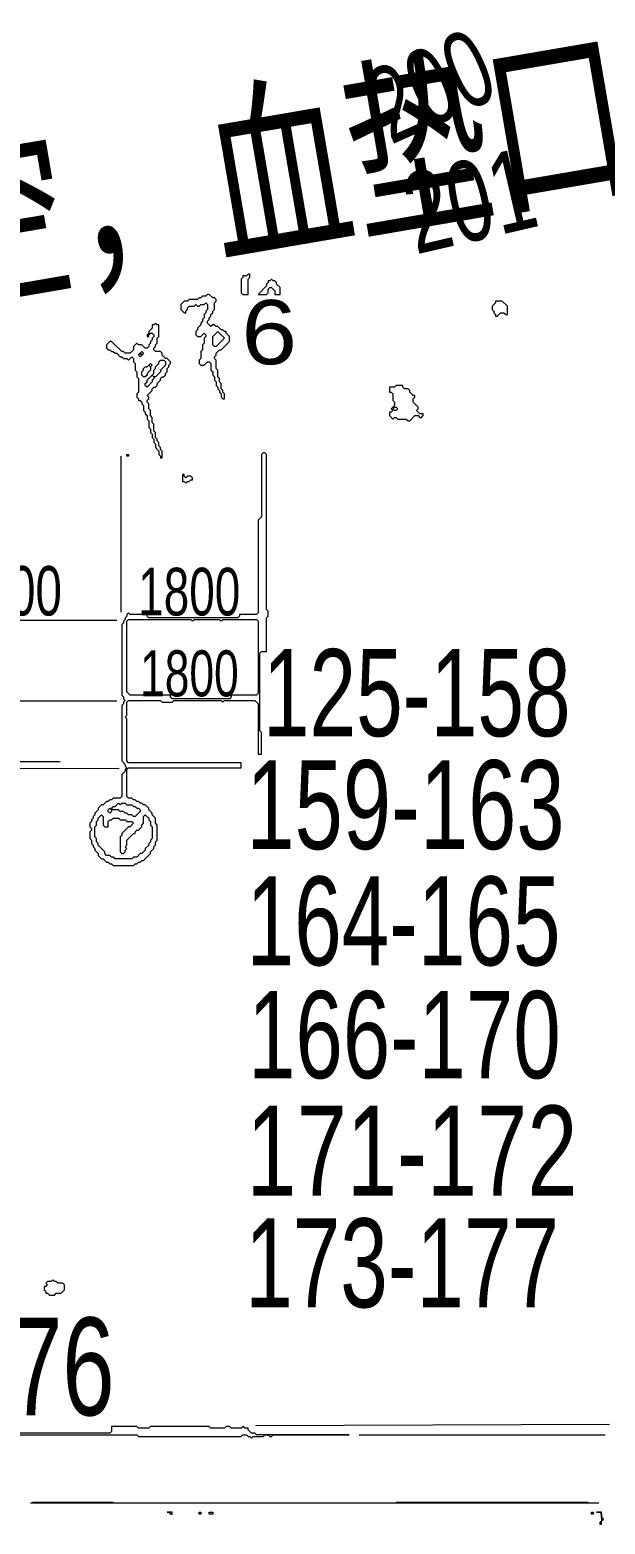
# Model space of a CAD drawing. Extents: x 20 to 3943, y 20 to 2783.
# Drawn here: x 2801 to 3143, y 21 to 908 of the extents above; entities that cross this region are included whole.
import ezdxf

# ---------------------------------------------------------------- set-up
doc = ezdxf.new("R2010")
doc.units = 0
for name, color, linetype, lineweight in [('OCR_TEXT', 6, 'Continuous', 0), ('TRACE_CURVE', 6, 'Continuous', 0), ('TRACE_STRAIGHT', 5, 'Continuous', 0), ('TRACE_TEXT_SYMBOL', 6, 'Continuous', 0)]:
    doc.layers.add(name, color=color, linetype=linetype, lineweight=lineweight)
doc.styles.add('wqy-unicode', font='wqy-unicode.lff')

msp = doc.modelspace()

# ---------------------------------------------------------------- linework, layer by layer
at = {"layer": 'TRACE_CURVE', "color": 6}
for points in [[(2940, 657), (2939, 656), (2939, 619), (2937, 617), (2937, 562), (2936, 561), (2926, 561), (2926, 560), (2925, 559), (2872, 559), (2871, 560), (2871, 561), (2861, 561), (2860, 562), (2859, 561), (2859, 560), (2858, 559), (2858, 558), (2857, 557), (2857, 556), (2856, 555), (2856, 513), (2857, 512), (2857, 511), (2858, 510), (2857, 509), (2857, 508), (2856, 507), (2856, 474), (2858, 472), (2858, 471), (2859, 470), (2858, 469), (2858, 468), (2856, 466), (2856, 453), (2855, 452), (2851, 452), (2850, 451), (2849, 451), (2848, 450), (2847, 450), (2845, 448), (2844, 448), (2842, 446), (2842, 445), (2840, 443), (2840, 442), (2839, 441), (2839, 440), (2838, 439), (2838, 438), (2837, 437), (2837, 435), (2838, 434), (2838, 433), (2837, 432), (2837, 428), (2838, 427), (2838, 425), (2839, 424), (2839, 423), (2840, 422), (2840, 421)], [(2939, 478), (2939, 491), (2938, 492), (2938, 538), (2939, 539), (2942, 539), (2942, 559), (2943, 560), (2943, 563), (2942, 564), (2942, 656), (2941, 657), (2940, 657)], [(2840, 421), (2842, 419), (2842, 418), (2844, 416), (2845, 416), (2847, 414), (2848, 414), (2849, 413), (2850, 413), (2851, 412), (2863, 412), (2864, 413), (2865, 413), (2866, 414), (2867, 414), (2868, 415), (2869, 415), (2873, 419), (2873, 420), (2875, 422), (2875, 423), (2876, 424), (2876, 426), (2877, 427), (2877, 436), (2876, 437), (2876, 440), (2874, 442), (2874, 443), (2872, 445), (2872, 446), (2870, 448), (2869, 448), (2868, 449), (2867, 449), (2866, 450), (2865, 450), (2864, 451), (2863, 451), (2862, 452), (2860, 452), (2859, 453), (2859, 469), (2860, 470), (2927, 470), (2927, 473), (2860, 473), (2859, 474), (2859, 499), (2858, 500), (2859, 501), (2859, 509), (2860, 510), (2879, 510), (2880, 509), (2886, 509), (2887, 510), (2915, 510), (2916, 509), (2917, 510), (2935, 510), (2937, 508), (2937, 478), (2939, 478)], [(2842, 424), (2842, 425), (2841, 426), (2841, 428), (2840, 429), (2840, 435), (2841, 436), (2841, 438), (2842, 439), (2842, 440), (2844, 442)], [(2844, 442), (2845, 441), (2845, 436), (2846, 435), (2848, 435), (2848, 438), (2849, 439), (2850, 439), (2851, 440), (2854, 440), (2855, 439), (2858, 439), (2859, 438), (2862, 438), (2863, 437), (2861, 435), (2860, 435), (2856, 431), (2856, 430), (2855, 429), (2855, 420), (2856, 419), (2857, 419), (2858, 420), (2858, 421), (2859, 422), (2858, 423), (2859, 424), (2859, 427), (2863, 431), (2864, 431), (2864, 432), (2865, 433), (2866, 433), (2868, 435), (2868, 436), (2869, 437), (2869, 441), (2870, 442), (2872, 440), (2872, 439), (2873, 438), (2873, 436), (2874, 435), (2874, 428), (2873, 427), (2873, 426), (2872, 425), (2872, 424), (2870, 422), (2870, 421), (2868, 419), (2867, 419), (2865, 417), (2863, 417), (2862, 416), (2852, 416), (2851, 417), (2850, 417), (2849, 418), (2847, 418), (2846, 419), (2846, 420), (2842, 424)]]:
    msp.add_lwpolyline(points, dxfattribs=at)
for points in [[(2859, 557), (2860, 558), (2897, 558), (2898, 557), (2899, 558), (2914, 558), (2915, 557), (2916, 558), (2936, 558), (2937, 557), (2937, 514), (2936, 513), (2921, 513), (2921, 512), (2920, 511), (2886, 511), (2885, 512), (2885, 513), (2861, 513), (2859, 515)], [(2848, 445), (2849, 446), (2850, 445), (2850, 444), (2849, 443), (2848, 444)], [(2854, 449), (2855, 448), (2856, 449), (2858, 449), (2859, 448), (2862, 448), (2863, 447), (2864, 447), (2865, 446), (2866, 446), (2867, 445), (2867, 444), (2864, 441), (2863, 441), (2862, 442), (2860, 442), (2859, 443), (2858, 443), (2857, 444), (2855, 444), (2854, 445), (2851, 445), (2850, 446), (2851, 447), (2852, 447)]]:
    msp.add_lwpolyline(points, close=True, dxfattribs=at)
at = {"layer": 'TRACE_STRAIGHT', "color": 5}
for p, q in [((2855.435, 654.875), (2855.448, 562.375)), ((2734.375, 557.524), (2853.125, 557.537)), ((2780.624, 509.624), (2853.126, 509.693)), ((2556.875, 473.595), (2819.375, 473.685)), ((2770.625, 469.624), (2854.377, 469.729)), ((2935.618, 79.547), (3145.624, 80.233)), ((2997, 74), (3143, 74)), ((2801.875, 33.683), (3139.375, 33.604)), ((2803, 34), (2851, 34)), ((3019, 34), (3133, 34))]:
    msp.add_line(p, q, dxfattribs=at)
at = {"layer": 'TRACE_TEXT_SYMBOL', "color": 6}
for points in [[(2931, 763), (2930, 762), (2928, 762), (2928, 761), (2927, 760), (2927, 752), (2928, 751), (2931, 751), (2931, 760), (2932, 761), (2932, 763)], [(2945, 760), (2944, 759), (2943, 759), (2943, 758), (2942, 757), (2942, 756), (2937, 751), (2942, 751), (2943, 752), (2943, 754), (2944, 755), (2945, 755), (2947, 753), (2947, 751), (2950, 751), (2950, 755), (2948, 757), (2948, 758), (2947, 759), (2946, 759)], [(3078, 747), (3078, 746), (3076, 744), (3076, 742), (3077, 741), (3077, 740), (3078, 739), (3078, 738), (3079, 738), (3081, 740), (3083, 740), (3084, 739), (3085, 739), (3085, 744), (3082, 747)], [(2913, 729), (2917, 725), (2912, 720), (2911, 720), (2910, 721), (2910, 726)], [(2866, 715), (2867, 716), (2868, 715), (2867, 714)], [(2867, 716), (2868, 717), (2869, 716), (2868, 715)], [(2872, 709), (2873, 710), (2874, 709), (2873, 708)], [(2878, 711), (2879, 712), (2881, 712), (2882, 711), (2882, 709), (2879, 706), (2879, 705), (2876, 702), (2875, 702), (2874, 703), (2875, 704), (2875, 706), (2876, 707), (2876, 708), (2878, 710)], [(2871, 708), (2872, 709), (2873, 708), (2873, 706), (2871, 704), (2871, 703), (2870, 702), (2869, 702), (2868, 703), (2868, 705), (2869, 706), (2869, 707), (2870, 708)], [(2874, 703), (2875, 702), (2875, 701), (2874, 700), (2874, 699), (2871, 696), (2870, 697), (2870, 698), (2871, 699), (2871, 700)], [(3019, 697), (3018, 696), (3015, 696), (3015, 693), (3016, 693), (3017, 692), (3017, 688), (3018, 687), (3018, 685), (3016, 683), (3017, 682), (3016, 681), (3015, 681), (3015, 679), (3017, 677), (3018, 678), (3019, 678), (3020, 677), (3025, 677), (3026, 676), (3027, 676), (3030, 679), (3032, 679), (3033, 678), (3034, 678), (3035, 679), (3035, 680), (3033, 680), (3031, 682), (3032, 683), (3032, 684), (3029, 687), (3029, 689), (3030, 690), (3030, 691), (3029, 691), (3027, 693), (3027, 694), (3026, 695), (3024, 695), (3023, 696), (3023, 697)], [(3017, 683), (3018, 684), (3019, 684), (3020, 683), (3019, 682), (3018, 682)], [(2859, 656), (2860, 656), (2860, 655), (2859, 655)], [(2892, 644), (2892, 640), (2893, 640), (2894, 639), (2895, 640), (2896, 640), (2897, 641), (2898, 641), (2898, 642), (2897, 643), (2895, 643), (2894, 642), (2893, 643), (2893, 644)], [(2815, 166), (2814, 165), (2812, 165), (2811, 164), (2812, 163), (2811, 162), (2810, 162), (2810, 160), (2811, 159), (2811, 158), (2812, 158), (2813, 157), (2816, 157), (2817, 158), (2820, 158), (2822, 160), (2822, 163), (2821, 164), (2818, 164), (2817, 165), (2816, 165)], [(2883, 28), (2884, 28), (2885, 27), (2886, 27), (2886, 28)], [(2902, 28), (2903, 28), (2903, 27), (2902, 27)], [(2908, 28), (2910, 28), (2910, 27), (2908, 27)], [(3135, 28), (3136, 28), (3136, 27), (3135, 27)], [(3138, 28), (3140, 28), (3141, 27), (3141, 23), (3140, 22), (3140, 21), (3141, 21), (3141, 23), (3142, 24), (3141, 25), (3141, 28)]]:
    msp.add_lwpolyline(points, close=True, dxfattribs=at)
for points in [[(2907, 751), (2906, 750), (2904, 750), (2903, 749), (2902, 749), (2901, 748), (2896, 748), (2895, 747), (2893, 747), (2891, 745), (2891, 742), (2893, 740), (2894, 740), (2894, 741), (2895, 742), (2895, 743), (2896, 744), (2899, 744), (2900, 745), (2901, 744), (2902, 744), (2903, 745), (2905, 745), (2906, 746), (2907, 745), (2907, 742), (2906, 741), (2906, 740), (2905, 739), (2905, 737), (2904, 736), (2904, 735), (2903, 734), (2903, 733), (2901, 731), (2901, 730), (2900, 729), (2900, 727), (2901, 726), (2903, 726), (2905, 728), (2906, 727), (2906, 726), (2905, 725), (2905, 722), (2904, 721), (2904, 718), (2903, 717), (2903, 713), (2902, 712), (2902, 710), (2903, 709), (2905, 709), (2907, 711), (2908, 711), (2909, 710), (2909, 706), (2910, 705), (2910, 703), (2911, 702), (2911, 700), (2912, 699), (2912, 697), (2913, 696)], [(2913, 696), (2913, 695), (2914, 694), (2914, 693), (2915, 692), (2915, 690), (2916, 689), (2917, 689), (2917, 692), (2916, 693), (2916, 694), (2915, 695), (2915, 698), (2914, 699), (2914, 701), (2913, 702), (2913, 706), (2912, 707), (2912, 712), (2911, 713), (2911, 714), (2912, 715), (2912, 716), (2914, 718), (2915, 718), (2920, 723), (2920, 726), (2918, 728), (2918, 729), (2917, 729), (2916, 730), (2915, 730), (2913, 732), (2912, 732), (2911, 733), (2910, 733), (2909, 732), (2907, 734), (2907, 735), (2908, 736), (2908, 737), (2909, 738), (2909, 739), (2910, 740), (2910, 741), (2911, 742), (2911, 746), (2912, 747), (2912, 748), (2911, 749), (2910, 749), (2908, 751), (2907, 751)], [(2876, 734), (2875, 733), (2874, 733), (2874, 731), (2872, 729), (2872, 728), (2871, 727), (2871, 726), (2872, 726), (2872, 727), (2873, 728), (2874, 728), (2875, 727), (2875, 726), (2874, 725), (2874, 724), (2873, 723), (2873, 722), (2872, 721), (2872, 720), (2871, 719), (2870, 719), (2868, 721), (2866, 721), (2865, 722), (2863, 720), (2863, 718), (2861, 716), (2858, 716), (2857, 717), (2856, 717), (2850, 723), (2849, 723), (2847, 721), (2847, 719), (2848, 718), (2849, 718), (2850, 717), (2851, 717), (2852, 716), (2853, 716), (2855, 714), (2856, 714), (2857, 713), (2859, 713), (2860, 712), (2862, 714), (2863, 713), (2863, 711), (2864, 710), (2864, 706), (2865, 705), (2865, 702), (2866, 701), (2866, 693), (2865, 692), (2865, 690), (2866, 689), (2866, 688), (2867, 688), (2868, 687), (2868, 686), (2869, 685), (2869, 682)], [(2880, 716), (2879, 717), (2876, 717), (2875, 718), (2875, 719), (2876, 720), (2876, 721), (2877, 722), (2877, 725), (2878, 726), (2878, 733), (2877, 733), (2876, 734)], [(2869, 682), (2870, 681), (2870, 680), (2871, 679), (2871, 677), (2872, 676), (2872, 672), (2873, 671), (2873, 669), (2874, 668), (2874, 666), (2875, 665), (2875, 663), (2876, 662), (2876, 660), (2878, 658), (2878, 656), (2879, 655), (2879, 654), (2880, 654), (2880, 658), (2879, 659), (2879, 660), (2878, 661), (2878, 663), (2877, 664), (2877, 665), (2876, 666), (2876, 669), (2875, 670), (2875, 674), (2874, 675), (2874, 678), (2873, 679), (2873, 682), (2872, 683), (2872, 686), (2871, 687), (2871, 688), (2872, 689), (2872, 690), (2871, 691), (2874, 694), (2874, 695), (2875, 696), (2876, 696), (2877, 697), (2877, 698), (2879, 700), (2879, 701), (2880, 702), (2881, 702), (2882, 703), (2882, 704), (2883, 705), (2883, 707), (2884, 708), (2884, 709), (2885, 710), (2885, 711), (2883, 713), (2882, 713), (2880, 715), (2880, 716)], [(2850, 79), (2850, 76), (2849, 75), (2761, 75)], [(2786, 74), (2865, 74), (2866, 73), (2927, 73), (2928, 74), (2930, 74), (2931, 73), (2932, 73), (2933, 72), (2934, 73), (2940, 73), (2941, 74), (2943, 74), (2944, 73), (2945, 73), (2946, 74), (2991, 74), (2936, 74), (2935, 75), (2933, 75), (2931, 77), (2931, 78)], [(2931, 78), (2929, 78), (2928, 79), (2927, 78), (2921, 78), (2920, 79), (2918, 79), (2917, 78), (2909, 78), (2908, 79), (2873, 79), (2872, 78), (2866, 78), (2865, 79), (2850, 79)]]:
    msp.add_lwpolyline(points, dxfattribs=at)

# ---------------------------------------------------------------- texts
at = {"layer": 'OCR_TEXT', "color": 6, "style": 'wqy-unicode', "width": 0.72}
for s, height, rotation, p in [('200', 44.9978, 23.962489, (3015.705, 839.636)), ('地下空，血垫口.', 85.8012, 9.734952, (2581.981, 718.372)), ('201', 47.8235, 13.082991, (3030.536, 774.595))]:
    msp.add_text(s, height=height, rotation=rotation, dxfattribs=at).set_placement(p)
at = {"layer": 'OCR_TEXT', "color": 6, "style": 'wqy-unicode'}
for s, height, width, p in [('6', 38.111, 1.17032, (2927, 709.508)), ('2700', 29.2842, 0.72, (2757.739, 560.39)), ('1800', 28.308, 0.72, (2865.766, 560.377)), ('125-158', 51.7354, 0.72, (2939.767, 488.69)), ('1800', 27.3319, 0.72, (2866.912, 512.364)), ('159-163', 52.7687, 0.729757, (2930, 421.704)), ('164-165', 52.7687, 0.72, (2930.121, 352.704)), ('166-170', 51.7354, 0.731475, (2931, 285.69)), ('171-172', 53.4653, 0.749523, (2930, 216)), ('173-177', 52.7687, 0.72, (2929.254, 149.704)), ('电梯前宝风口176', 58.0139, 0.72, (2416.725, 85.606))]:
    msp.add_text(s, height=height, dxfattribs=dict(at, width=width)).set_placement(p)

doc.saveas('drawing.dxf')
